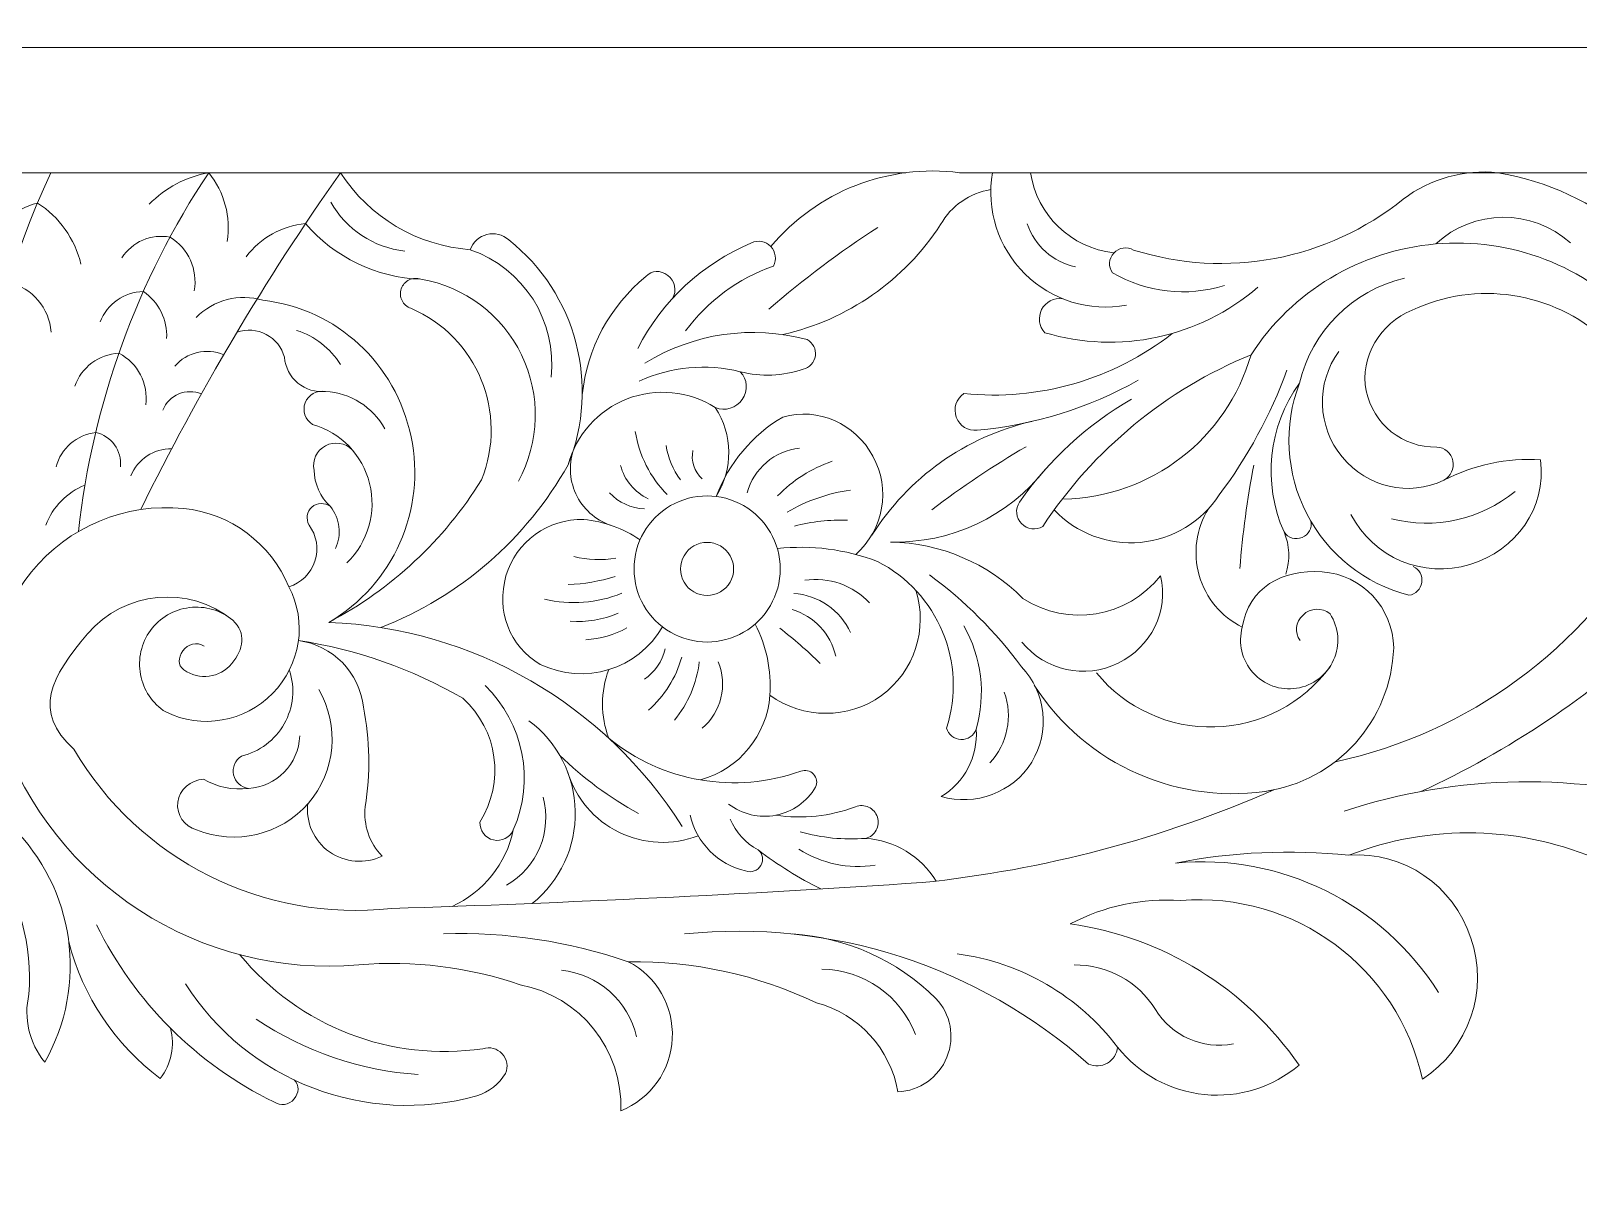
# Model space of a CAD drawing. Header units: millimetres. Extents: x 4332 to 4576, y 671 to 926.
# Drawn here: x 4437.22 to 4483.83, y 856.85 to 891.34 of the extents above; entities that cross this region are included whole.
import ezdxf

# ---------------------------------------------------------------- set-up
doc = ezdxf.new("R2010")
doc.units = ezdxf.units.MM
doc.header["$MEASUREMENT"] = 0
doc.layers.add('SITARA ALL', color=18, linetype='Continuous', true_color=0x000000)

msp = doc.modelspace()

# ---------------------------------------------------------------- linework, layer by layer
at = {"layer": 'SITARA ALL', "lineweight": 9}
for points, knots in [([(4332.3, 926.328), (4332.3, 926.328), (4576.3, 926.328), (4576.3, 926.328), (4576.3, 926.328), (4576.3, 804.328), (4576.3, 804.328), (4576.3, 804.328), (4332.3, 804.328), (4332.3, 804.328), (4332.3, 804.328), (4332.3, 926.328), (4332.3, 926.328)], [0, 0, 0, 0, 0.25, 0.25, 0.25, 0.5, 0.5, 0.5, 0.75, 0.75, 0.75, 1, 1, 1, 1]), ([(4529.529, 874.008), (4529.529, 874.008), (4529.529, 857.346), (4529.529, 857.346), (4529.529, 857.346), (4533.299, 857.346), (4533.299, 857.346), (4533.299, 857.346), (4533.299, 890.837), (4533.299, 890.837), (4533.299, 890.837), (4463.583, 890.837), (4463.583, 890.837), (4463.583, 890.837), (4433.299, 890.837), (4433.299, 890.837), (4433.299, 890.837), (4403.015, 890.837), (4403.015, 890.837), (4403.015, 890.837), (4333.3, 890.837), (4333.3, 890.837), (4333.3, 890.837), (4333.3, 857.346), (4333.3, 857.346), (4333.3, 857.346), (4337.069, 857.346), (4337.069, 857.346), (4337.069, 857.346), (4337.069, 874.008), (4337.069, 874.008)], [0, 0, 0, 0, 0.090909, 0.090909, 0.090909, 0.181818, 0.181818, 0.181818, 0.272727, 0.272727, 0.272727, 0.363636, 0.363636, 0.363636, 0.454545, 0.454545, 0.454545, 0.545455, 0.545455, 0.545455, 0.636364, 0.636364, 0.636364, 0.727273, 0.727273, 0.727273, 0.818182, 0.818182, 0.818182, 1, 1, 1, 1]), ([(4529.529, 878.79), (4529.529, 878.79), (4529.529, 887.068), (4529.529, 887.068), (4529.529, 887.068), (4465.192, 887.068), (4465.192, 887.068), (4463.043, 887.341), (4460.903, 886.505), (4459.511, 884.845)], [0, 0, 0, 0, 0.25, 0.25, 0.25, 0.5, 0.5, 0.5, 1, 1, 1, 1]), ([(4463.583, 887.068), (4463.583, 887.068), (4433.299, 887.068), (4433.299, 887.068), (4433.299, 887.068), (4403.015, 887.068), (4403.015, 887.068)], [0, 0, 0, 0, 0.333333, 0.333333, 0.333333, 1, 1, 1, 1]), ([(4437.825, 887.068), (4435.365, 881.786), (4434.827, 875.814), (4436.307, 870.178), (4435.783, 871.853), (4436.132, 873.68), (4437.238, 875.043), (4438.344, 876.407), (4440.075, 877.124), (4441.822, 876.956), (4443.232, 876.812), (4444.45, 875.906), (4444.993, 874.597)], [0, 0, 0, 0, 0.2, 0.2, 0.2, 0.4, 0.4, 0.4, 0.6, 0.6, 0.6, 1, 1, 1, 1]), ([(4443.131, 884.995), (4443.254, 885.733), (4443.052, 886.488), (4442.578, 887.068), (4440.424, 883.83), (4439.079, 880.124), (4438.657, 876.258)], [0, 0, 0, 0, 0.333333, 0.333333, 0.333333, 1, 1, 1, 1]), ([(4452.897, 880.907), (4453.076, 882.6), (4452.067, 884.192), (4450.458, 884.749), (4448.863, 884.865), (4447.414, 885.724), (4446.546, 887.068), (4444.282, 883.846), (4442.27, 880.454), (4440.53, 876.922)], [0, 0, 0, 0, 0.25, 0.25, 0.25, 0.5, 0.5, 0.5, 1, 1, 1, 1]), ([(4466.189, 887.068), (4465.995, 885.952), (4466.36, 884.813), (4467.166, 884.018), (4467.972, 883.223), (4469.108, 882.871), (4470.221, 883.081)], [0, 0, 0, 0, 0.333333, 0.333333, 0.333333, 1, 1, 1, 1]), ([(4479.094, 868.427), (4481.736, 869.649), (4484.17, 871.279), (4486.305, 873.259), (4488.311, 875.548), (4488.921, 878.744), (4487.899, 881.612), (4486.877, 884.479), (4484.416, 886.563), (4481.414, 887.068), (4480.396, 887.172), (4479.377, 886.888), (4478.56, 886.271), (4476.282, 884.432), (4473.231, 883.857), (4470.439, 884.738), (4470.243, 884.853), (4469.993, 884.815), (4469.841, 884.646), (4469.689, 884.477), (4469.668, 884.235), (4469.804, 884.053), (4470.824, 883.458), (4472.047, 883.319), (4473.175, 883.671)], [0, 0, 0, 0, 0.111111, 0.111111, 0.111111, 0.222222, 0.222222, 0.222222, 0.333333, 0.333333, 0.333333, 0.444444, 0.444444, 0.444444, 0.555556, 0.555556, 0.555556, 0.666667, 0.666667, 0.666667, 0.777778, 0.777778, 0.777778, 1, 1, 1, 1]), ([(4459.869, 882.192), (4461.827, 882.635), (4463.533, 883.824), (4464.626, 885.508), (4464.946, 886.069), (4465.502, 886.455), (4466.139, 886.559)], [0, 0, 0, 0, 0.333333, 0.333333, 0.333333, 1, 1, 1, 1]), ([(4438.73, 884.313), (4438.549, 885.073), (4438.08, 885.733), (4437.421, 886.154), (4436.708, 885.984), (4436.143, 885.444), (4435.94, 884.74)], [0, 0, 0, 0, 0.333333, 0.333333, 0.333333, 1, 1, 1, 1]), ([(4456.841, 867.375), (4454.521, 871.054), (4450.542, 873.353), (4446.196, 873.523), (4448.082, 874.52), (4449.669, 876), (4450.794, 877.812), (4451.612, 879.829), (4450.669, 882.127), (4448.668, 882.984), (4448.552, 883.023), (4448.456, 883.107), (4448.402, 883.218), (4448.348, 883.328), (4448.34, 883.456), (4448.38, 883.572), (4448.42, 883.689), (4448.505, 883.784), (4448.616, 883.838), (4448.726, 883.891), (4448.854, 883.898), (4448.97, 883.858), (4447.63, 883.908), (4446.37, 884.516), (4445.495, 885.533), (4444.785, 885.467), (4444.136, 885.105), (4443.708, 884.535)], [0, 0, 0, 0, 0.1, 0.1, 0.1, 0.2, 0.2, 0.2, 0.3, 0.3, 0.3, 0.4, 0.4, 0.4, 0.5, 0.5, 0.5, 0.6, 0.6, 0.6, 0.7, 0.7, 0.7, 0.8, 0.8, 0.8, 1, 1, 1, 1]), ([(4442.142, 883.514), (4442.257, 884.151), (4441.968, 884.792), (4441.413, 885.126), (4440.847, 885.233), (4440.274, 884.986), (4439.963, 884.501)], [0, 0, 0, 0, 0.333333, 0.333333, 0.333333, 1, 1, 1, 1]), ([(4453.405, 878.269), (4454.376, 880.675), (4453.651, 883.431), (4451.619, 885.044), (4451.44, 885.206), (4451.192, 885.267), (4450.958, 885.207), (4450.725, 885.147), (4450.538, 884.977), (4450.458, 884.749)], [0, 0, 0, 0, 0.25, 0.25, 0.25, 0.5, 0.5, 0.5, 1, 1, 1, 1]), ([(4456.943, 882.3), (4457.61, 883.201), (4458.531, 883.882), (4459.588, 884.257), (4459.692, 884.45), (4459.659, 884.688), (4459.507, 884.846), (4459.355, 885.004), (4459.123, 885.048), (4458.927, 884.951), (4457.447, 884.328), (4456.235, 883.204), (4455.503, 881.776)], [0, 0, 0, 0, 0.2, 0.2, 0.2, 0.4, 0.4, 0.4, 0.6, 0.6, 0.6, 1, 1, 1, 1]), ([(4485.594, 882.594), (4484.04, 884.262), (4481.804, 885.12), (4479.533, 884.92), (4477.262, 884.721), (4475.218, 883.499), (4473.978, 881.585)], [0, 0, 0, 0, 0.333333, 0.333333, 0.333333, 1, 1, 1, 1]), ([(4456.549, 883.278), (4456.689, 883.511), (4456.628, 883.814), (4456.408, 883.974), (4456.187, 884.134), (4455.926, 884.145), (4455.747, 883.939), (4454.662, 883.053), (4453.973, 881.774), (4453.831, 880.38)], [0, 0, 0, 0, 0.25, 0.25, 0.25, 0.5, 0.5, 0.5, 1, 1, 1, 1]), ([(4437.83, 882.268), (4437.776, 882.989), (4437.265, 883.593), (4436.562, 883.763), (4436.081, 883.481), (4435.687, 883.073), (4435.423, 882.582)], [0, 0, 0, 0, 0.333333, 0.333333, 0.333333, 1, 1, 1, 1]), ([(4451.908, 877.778), (4452.552, 878.955), (4452.587, 880.371), (4452.002, 881.578), (4451.417, 882.786), (4450.294, 883.634), (4448.97, 883.858)], [0, 0, 0, 0, 0.333333, 0.333333, 0.333333, 1, 1, 1, 1]), ([(4468.295, 883.273), (4468.038, 883.306), (4467.788, 883.174), (4467.67, 882.943), (4467.552, 882.713), (4467.588, 882.437), (4467.766, 882.249), (4470, 881.582), (4472.418, 882.097), (4474.185, 883.618)], [0, 0, 0, 0, 0.25, 0.25, 0.25, 0.5, 0.5, 0.5, 1, 1, 1, 1]), ([(4476.986, 876.777), (4477.657, 875.472), (4479.167, 874.836), (4480.569, 875.267), (4481.972, 875.697), (4482.876, 876.958), (4482.7, 878.415), (4481.691, 878.483), (4480.684, 878.273), (4479.786, 877.807), (4479.997, 877.918), (4480.108, 878.157), (4480.057, 878.39), (4480.006, 878.623), (4479.813, 878.792), (4479.575, 878.804), (4478.548, 878.78), (4477.652, 879.495), (4477.448, 880.502), (4477.243, 881.508), (4477.873, 882.547), (4478.827, 882.926), (4480.762, 883.837), (4483.056, 883.491), (4484.636, 882.049), (4486.216, 880.607), (4486.757, 878.317), (4486.026, 876.307), (4483.996, 872.733), (4480.537, 870.193), (4476.52, 869.325)], [0, 0, 0, 0, 0.090909, 0.090909, 0.090909, 0.181818, 0.181818, 0.181818, 0.272727, 0.272727, 0.272727, 0.363636, 0.363636, 0.363636, 0.454545, 0.454545, 0.454545, 0.545455, 0.545455, 0.545455, 0.636364, 0.636364, 0.636364, 0.727273, 0.727273, 0.727273, 0.818182, 0.818182, 0.818182, 1, 1, 1, 1]), ([(4441.311, 882.075), (4441.338, 882.636), (4441.073, 883.171), (4440.611, 883.49), (4440.03, 883.478), (4439.515, 883.115), (4439.311, 882.571)], [0, 0, 0, 0, 0.333333, 0.333333, 0.333333, 1, 1, 1, 1]), ([(4446.196, 873.523), (4448.14, 874.659), (4449.138, 876.912), (4448.674, 879.115), (4448.209, 881.318), (4446.446, 882.969), (4444.209, 883.224), (4443.495, 883.437), (4442.722, 883.239), (4442.2, 882.707)], [0, 0, 0, 0, 0.25, 0.25, 0.25, 0.5, 0.5, 0.5, 1, 1, 1, 1]), ([(4443.431, 882.261), (4443.72, 882.363), (4444.038, 882.34), (4444.31, 882.197), (4444.581, 882.054), (4444.781, 881.803), (4444.862, 881.507), (4444.887, 881.206), (4445.032, 880.927), (4445.265, 880.733), (4445.498, 880.54), (4445.797, 880.448), (4446.099, 880.478)], [0, 0, 0, 0, 0.2, 0.2, 0.2, 0.4, 0.4, 0.4, 0.6, 0.6, 0.6, 1, 1, 1, 1]), ([(4458.592, 881.073), (4459.217, 880.912), (4459.874, 880.938), (4460.483, 881.147), (4460.679, 881.192), (4460.827, 881.354), (4460.853, 881.554), (4460.879, 881.753), (4460.782, 881.946), (4460.604, 882.04), (4458.948, 882.487), (4457.183, 882.233), (4455.721, 881.335)], [0, 0, 0, 0, 0.2, 0.2, 0.2, 0.4, 0.4, 0.4, 0.6, 0.6, 0.6, 1, 1, 1, 1]), ([(4471.604, 882.226), (4469.826, 880.833), (4467.576, 880.184), (4465.329, 880.415), (4465.095, 880.26), (4464.999, 879.963), (4465.099, 879.7), (4465.198, 879.437), (4465.452, 879.276), (4465.73, 879.314), (4467.433, 879.466), (4469.084, 879.977), (4470.574, 880.816)], [0, 0, 0, 0, 0.2, 0.2, 0.2, 0.4, 0.4, 0.4, 0.6, 0.6, 0.6, 1, 1, 1, 1]), ([(4440.682, 880.073), (4440.769, 880.711), (4440.446, 881.335), (4439.873, 881.63), (4439.269, 881.601), (4438.744, 881.208), (4438.546, 880.636)], [0, 0, 0, 0, 0.333333, 0.333333, 0.333333, 1, 1, 1, 1]), ([(4447.759, 873.368), (4450.152, 874.299), (4452.147, 876.03), (4453.405, 878.269), (4453.647, 879.176), (4454.307, 879.912), (4455.181, 880.253), (4456.056, 880.594), (4457.046, 880.495), (4457.838, 879.992), (4458.134, 879.872), (4458.473, 879.975), (4458.651, 880.239), (4458.83, 880.503), (4458.813, 880.842), (4458.592, 881.073), (4457.573, 881.324), (4456.5, 881.224), (4455.545, 880.788)], [0, 0, 0, 0, 0.142857, 0.142857, 0.142857, 0.285714, 0.285714, 0.285714, 0.428571, 0.428571, 0.428571, 0.571429, 0.571429, 0.571429, 0.714286, 0.714286, 0.714286, 1, 1, 1, 1]), ([(4470.374, 880.249), (4469.038, 879.47), (4467.887, 878.412), (4467, 877.146), (4466.867, 876.941), (4466.894, 876.671), (4467.065, 876.497), (4467.235, 876.322), (4467.494, 876.283), (4467.701, 876.412), (4469.227, 878.727), (4471.415, 880.53), (4473.978, 881.585), (4473.252, 879.057), (4470.963, 877.295), (4468.334, 877.234)], [0, 0, 0, 0, 0.166667, 0.166667, 0.166667, 0.333333, 0.333333, 0.333333, 0.5, 0.5, 0.5, 0.666667, 0.666667, 0.666667, 1, 1, 1, 1]), ([(4476.622, 881.682), (4475.925, 880.724), (4475.968, 879.416), (4476.726, 878.505), (4477.484, 877.595), (4478.718, 877.295), (4479.786, 877.807)], [0, 0, 0, 0, 0.333333, 0.333333, 0.333333, 1, 1, 1, 1]), ([(4468.044, 876.908), (4468.717, 876.203), (4469.676, 875.844), (4470.646, 875.934), (4471.617, 876.025), (4472.489, 876.548), (4473.021, 877.365), (4473.878, 878.511), (4474.565, 879.775), (4475.059, 881.118)], [0, 0, 0, 0, 0.25, 0.25, 0.25, 0.5, 0.5, 0.5, 1, 1, 1, 1]), ([(4442.358, 880.402), (4442.14, 880.494), (4441.894, 880.494), (4441.676, 880.402), (4441.458, 880.31), (4441.286, 880.136), (4441.199, 879.916)], [0, 0, 0, 0, 0.333333, 0.333333, 0.333333, 1, 1, 1, 1]), ([(4446.74, 875.317), (4447.379, 875.933), (4447.641, 876.843), (4447.426, 877.704), (4447.211, 878.565), (4446.561, 879.243), (4445.708, 879.486), (4445.487, 879.622), (4445.393, 879.895), (4445.484, 880.137), (4445.575, 880.38), (4445.843, 880.52), (4446.099, 880.478), (4446.846, 880.437), (4447.52, 880.013), (4447.881, 879.357)], [0, 0, 0, 0, 0.166667, 0.166667, 0.166667, 0.333333, 0.333333, 0.333333, 0.5, 0.5, 0.5, 0.666667, 0.666667, 0.666667, 1, 1, 1, 1]), ([(4474.972, 876.247), (4474.315, 877.715), (4474.493, 879.424), (4475.437, 880.727), (4474.946, 879.444), (4475.027, 878.013), (4475.657, 876.793), (4476.288, 875.573), (4477.402, 874.682), (4478.733, 874.341), (4478.934, 874.369), (4479.092, 874.527), (4479.121, 874.728), (4479.149, 874.929), (4479.048, 875.122), (4478.864, 875.206)], [0, 0, 0, 0, 0.166667, 0.166667, 0.166667, 0.333333, 0.333333, 0.333333, 0.5, 0.5, 0.5, 0.666667, 0.666667, 0.666667, 1, 1, 1, 1]), ([(4462.073, 875.569), (4462.913, 876.316), (4463.126, 877.544), (4462.586, 878.53), (4462.046, 879.516), (4460.951, 880.013), (4459.869, 879.707), (4458.951, 879.16), (4458.245, 878.318), (4457.868, 877.317), (4458.38, 878.138), (4458.369, 879.182), (4457.838, 879.992)], [0, 0, 0, 0, 0.2, 0.2, 0.2, 0.4, 0.4, 0.4, 0.6, 0.6, 0.6, 1, 1, 1, 1]), ([(4439.918, 878.21), (4439.97, 878.695), (4439.65, 879.14), (4439.174, 879.242), (4438.602, 879.174), (4438.13, 878.765), (4437.984, 878.208)], [0, 0, 0, 0, 0.333333, 0.333333, 0.333333, 1, 1, 1, 1]), ([(4446.903, 878.72), (4446.691, 878.935), (4446.362, 878.985), (4446.096, 878.842), (4445.83, 878.698), (4445.688, 878.406), (4445.751, 878.111), (4445.762, 877.694), (4445.94, 877.299), (4446.246, 877.015), (4446.533, 876.656), (4446.591, 876.164), (4446.396, 875.747)], [0, 0, 0, 0, 0.2, 0.2, 0.2, 0.4, 0.4, 0.4, 0.6, 0.6, 0.6, 1, 1, 1, 1]), ([(4453.565, 878.717), (4453.41, 878.253), (4453.451, 877.747), (4453.678, 877.315), (4453.904, 876.882), (4454.295, 876.561), (4454.764, 876.425)], [0, 0, 0, 0, 0.333333, 0.333333, 0.333333, 1, 1, 1, 1]), ([(4467.074, 872.926), (4467.776, 872.066), (4468.979, 871.805), (4469.974, 872.297), (4470.969, 872.788), (4471.505, 873.848), (4471.25, 874.928), (4470.254, 873.664), (4468.456, 873.369), (4467.107, 874.245), (4466.047, 875.307), (4464.618, 875.915), (4463.118, 875.943), (4464.934, 875.894), (4466.664, 876.707), (4467.784, 878.135)], [0, 0, 0, 0, 0.166667, 0.166667, 0.166667, 0.333333, 0.333333, 0.333333, 0.5, 0.5, 0.5, 0.666667, 0.666667, 0.666667, 1, 1, 1, 1]), ([(4443.307, 873.587), (4442.942, 873.889), (4442.469, 874.027), (4441.999, 873.969), (4441.529, 873.911), (4441.106, 873.663), (4440.826, 873.281), (4440.547, 872.899), (4440.438, 872.418), (4440.524, 871.953), (4440.611, 871.487), (4440.884, 871.08), (4441.283, 870.824), (4442.366, 870.295), (4443.667, 870.522), (4444.507, 871.387), (4445.348, 872.252), (4445.552, 873.529), (4444.993, 874.597), (4445.365, 874.713), (4445.658, 875.001), (4445.778, 875.371), (4445.898, 875.741), (4445.833, 876.144), (4445.6, 876.456), (4445.499, 876.635), (4445.536, 876.86), (4445.689, 876.996), (4445.842, 877.133), (4446.08, 877.136), (4446.246, 877.015)], [0, 0, 0, 0, 0.090909, 0.090909, 0.090909, 0.181818, 0.181818, 0.181818, 0.272727, 0.272727, 0.272727, 0.363636, 0.363636, 0.363636, 0.454545, 0.454545, 0.454545, 0.545455, 0.545455, 0.545455, 0.636364, 0.636364, 0.636364, 0.727273, 0.727273, 0.727273, 0.818182, 0.818182, 0.818182, 1, 1, 1, 1]), ([(4459.794, 875.133), (4459.794, 875.919), (4459.374, 876.646), (4458.693, 877.039), (4458.012, 877.432), (4457.173, 877.432), (4456.492, 877.039), (4455.81, 876.646), (4455.391, 875.919), (4455.391, 875.133), (4455.391, 874.346), (4455.81, 873.619), (4456.492, 873.226), (4457.173, 872.833), (4458.012, 872.833), (4458.693, 873.226), (4459.374, 873.619), (4459.794, 874.346), (4459.794, 875.133)], [0, 0, 0, 0, 0.166667, 0.166667, 0.166667, 0.333333, 0.333333, 0.333333, 0.5, 0.5, 0.5, 0.666667, 0.666667, 0.666667, 0.833333, 0.833333, 0.833333, 1, 1, 1, 1]), ([(4455.573, 876.009), (4455.07, 876.356), (4454.485, 876.567), (4453.876, 876.619), (4452.798, 876.656), (4451.833, 875.957), (4451.534, 874.921), (4451.234, 873.885), (4451.637, 872.801), (4452.568, 872.257), (4453.904, 871.616), (4455.506, 872.106), (4456.252, 873.386)], [0, 0, 0, 0, 0.2, 0.2, 0.2, 0.4, 0.4, 0.4, 0.6, 0.6, 0.6, 1, 1, 1, 1]), ([(4474.39, 868.431), (4476.563, 868.741), (4478.201, 870.562), (4478.274, 872.757), (4478.258, 873.963), (4477.323, 874.957), (4476.12, 875.046), (4474.917, 875.135), (4473.907, 874.567), (4473.714, 873.376), (4473.081, 873.69), (4472.609, 874.256), (4472.415, 874.935), (4472.221, 875.615), (4472.324, 876.348), (4472.696, 876.948)], [0, 0, 0, 0, 0.166667, 0.166667, 0.166667, 0.333333, 0.333333, 0.333333, 0.5, 0.5, 0.5, 0.666667, 0.666667, 0.666667, 1, 1, 1, 1]), ([(4475.027, 874.977), (4475.161, 875.394), (4475.142, 875.844), (4474.972, 876.247), (4475.089, 876.067), (4475.318, 875.996), (4475.516, 876.08), (4475.714, 876.164), (4475.827, 876.361), (4475.778, 876.57)], [0, 0, 0, 0, 0.25, 0.25, 0.25, 0.5, 0.5, 0.5, 1, 1, 1, 1]), ([(4458.392, 875.133), (4458.392, 874.847), (4458.24, 874.583), (4457.992, 874.44), (4457.745, 874.297), (4457.44, 874.297), (4457.192, 874.44), (4456.945, 874.583), (4456.793, 874.847), (4456.793, 875.133), (4456.793, 875.418), (4456.945, 875.682), (4457.192, 875.825), (4457.44, 875.968), (4457.745, 875.968), (4457.992, 875.825), (4458.24, 875.682), (4458.392, 875.418), (4458.392, 875.133)], [0, 0, 0, 0, 0.166667, 0.166667, 0.166667, 0.333333, 0.333333, 0.333333, 0.5, 0.5, 0.5, 0.666667, 0.666667, 0.666667, 0.833333, 0.833333, 0.833333, 1, 1, 1, 1]), ([(4459.707, 875.745), (4460.728, 875.859), (4461.762, 875.726), (4462.721, 875.36), (4464.554, 874.427), (4465.436, 872.298), (4464.804, 870.341), (4464.857, 870.142), (4465.034, 870.001), (4465.239, 869.994), (4465.445, 869.986), (4465.629, 870.108), (4465.697, 870.303), (4465.997, 871.351), (4465.863, 872.476), (4465.324, 873.424)], [0, 0, 0, 0, 0.166667, 0.166667, 0.166667, 0.333333, 0.333333, 0.333333, 0.5, 0.5, 0.5, 0.666667, 0.666667, 0.666667, 1, 1, 1, 1]), ([(4429.961, 867.382), (4428.051, 865.515), (4427.638, 862.599), (4428.958, 860.277), (4429.427, 860.847), (4429.603, 861.602), (4429.435, 862.321), (4429.324, 863.782), (4429.721, 865.238), (4430.56, 866.441), (4432.272, 868.993), (4433.223, 871.979), (4433.299, 875.051), (4433.376, 871.979), (4434.326, 868.993), (4436.039, 866.441), (4436.878, 865.239), (4437.275, 863.782), (4437.163, 862.321), (4436.996, 861.602), (4437.172, 860.847), (4437.641, 860.277), (4438.959, 862.6), (4438.549, 865.516), (4436.638, 867.382)], [0, 0, 0, 0, 0.111111, 0.111111, 0.111111, 0.222222, 0.222222, 0.222222, 0.333333, 0.333333, 0.333333, 0.444444, 0.444444, 0.444444, 0.555556, 0.555556, 0.555556, 0.666667, 0.666667, 0.666667, 0.777778, 0.777778, 0.777778, 1, 1, 1, 1]), ([(4464.289, 874.953), (4465.35, 874.177), (4466.285, 873.243), (4467.063, 872.184), (4467.801, 871.406), (4467.927, 870.23), (4467.37, 869.314), (4466.813, 868.398), (4465.671, 867.98), (4464.641, 868.277), (4465.348, 868.699), (4465.756, 869.482), (4465.697, 870.303)], [0, 0, 0, 0, 0.2, 0.2, 0.2, 0.4, 0.4, 0.4, 0.6, 0.6, 0.6, 1, 1, 1, 1]), ([(4442.445, 872.81), (4442.226, 872.941), (4441.942, 872.876), (4441.801, 872.663), (4441.66, 872.45), (4441.626, 872.243), (4441.832, 872.093), (4442.288, 871.765), (4442.919, 871.848), (4443.275, 872.282), (4443.63, 872.716), (4443.718, 873.205), (4443.307, 873.587), (4441.977, 874.657), (4440.038, 874.476), (4438.93, 873.177), (4437.822, 871.879), (4437.252, 870.844), (4438.519, 869.7), (4440.485, 866.355), (4444.228, 864.478), (4448.084, 864.907), (4453.417, 865.073), (4458.746, 865.332), (4464.07, 865.686), (4467.724, 866.064), (4471.297, 867.005), (4474.663, 868.475), (4471.842, 867.967), (4468.991, 869.216), (4467.448, 871.631)], [0, 0, 0, 0, 0.090909, 0.090909, 0.090909, 0.181818, 0.181818, 0.181818, 0.272727, 0.272727, 0.272727, 0.363636, 0.363636, 0.363636, 0.454545, 0.454545, 0.454545, 0.545455, 0.545455, 0.545455, 0.636364, 0.636364, 0.636364, 0.727273, 0.727273, 0.727273, 0.818182, 0.818182, 0.818182, 1, 1, 1, 1]), ([(4463.875, 874.492), (4464.253, 873.324), (4463.837, 872.045), (4462.845, 871.321), (4461.853, 870.597), (4460.482, 870.611), (4459.484, 871.327), (4459.534, 872.07), (4459.381, 872.812), (4459.04, 873.474)], [0, 0, 0, 0, 0.25, 0.25, 0.25, 0.5, 0.5, 0.5, 1, 1, 1, 1]), ([(4473.714, 873.376), (4473.582, 872.896), (4473.703, 872.383), (4474.034, 872.011), (4474.365, 871.64), (4474.858, 871.461), (4475.35, 871.538), (4475.841, 871.615), (4476.261, 871.935), (4476.464, 872.39), (4476.666, 872.844), (4476.627, 873.366), (4476.356, 873.784), (4476.115, 873.979), (4475.765, 873.961), (4475.544, 873.744), (4475.323, 873.526), (4475.271, 873.218), (4475.462, 872.973)], [0, 0, 0, 0, 0.142857, 0.142857, 0.142857, 0.285714, 0.285714, 0.285714, 0.428571, 0.428571, 0.428571, 0.571429, 0.571429, 0.571429, 0.714286, 0.714286, 0.714286, 1, 1, 1, 1]), ([(4449.91, 864.967), (4450.856, 865.398), (4451.541, 866.252), (4451.755, 867.27), (4451.653, 867.041), (4451.404, 866.915), (4451.159, 866.969), (4450.914, 867.023), (4450.742, 867.258), (4450.745, 867.509), (4451.507, 868.71), (4451.293, 870.284), (4450.236, 871.237), (4448.708, 872.122), (4447.028, 872.712), (4445.282, 872.976), (4446.316, 872.835), (4447.122, 872.009), (4447.24, 870.973), (4447.433, 869.983), (4447.452, 868.967), (4447.295, 867.97), (4447.232, 867.423), (4447.418, 866.877), (4447.803, 866.483), (4447.289, 866.234), (4446.681, 866.283), (4446.215, 866.612), (4445.748, 866.941), (4445.498, 867.505), (4445.561, 868.072)], [0, 0, 0, 0, 0.090909, 0.090909, 0.090909, 0.181818, 0.181818, 0.181818, 0.272727, 0.272727, 0.272727, 0.363636, 0.363636, 0.363636, 0.454545, 0.454545, 0.454545, 0.545455, 0.545455, 0.545455, 0.636364, 0.636364, 0.636364, 0.727273, 0.727273, 0.727273, 0.818182, 0.818182, 0.818182, 1, 1, 1, 1]), ([(4445.321, 870.107), (4445.292, 869.259), (4444.622, 868.572), (4443.775, 868.521), (4443.555, 868.55), (4443.377, 868.714), (4443.328, 868.931), (4443.28, 869.147), (4443.376, 869.374), (4443.563, 869.494), (4444.111, 869.624), (4444.58, 869.977), (4444.855, 870.469), (4445.13, 870.961), (4445.187, 871.542), (4445.011, 872.077)], [0, 0, 0, 0, 0.166667, 0.166667, 0.166667, 0.333333, 0.333333, 0.333333, 0.5, 0.5, 0.5, 0.666667, 0.666667, 0.666667, 1, 1, 1, 1]), ([(4458.239, 868.05), (4458.645, 867.74), (4459.164, 867.618), (4459.665, 867.716), (4460.166, 867.814), (4460.599, 868.119), (4460.858, 868.559), (4460.921, 868.69), (4460.898, 868.847), (4460.798, 868.953), (4460.699, 869.059), (4460.547, 869.094), (4460.412, 869.039), (4458.445, 868.337), (4456.252, 868.714), (4454.631, 870.031), (4454.376, 870.698), (4454.376, 871.435), (4454.631, 872.101)], [0, 0, 0, 0, 0.142857, 0.142857, 0.142857, 0.285714, 0.285714, 0.285714, 0.428571, 0.428571, 0.428571, 0.571429, 0.571429, 0.571429, 0.714286, 0.714286, 0.714286, 1, 1, 1, 1]), ([(4469.32, 872.002), (4470.194, 870.936), (4471.511, 870.335), (4472.888, 870.373), (4474.266, 870.411), (4475.543, 871.077), (4476.356, 872.189)], [0, 0, 0, 0, 0.333333, 0.333333, 0.333333, 1, 1, 1, 1]), ([(4445.893, 871.503), (4446.532, 870.412), (4446.406, 869.035), (4445.581, 868.076), (4444.755, 867.118), (4443.382, 866.802), (4442.208, 867.273), (4441.842, 867.376), (4441.604, 867.729), (4441.647, 868.107), (4441.689, 868.485), (4442.04, 868.777), (4442.42, 868.796), (4442.832, 868.564), (4443.306, 868.468), (4443.775, 868.521)], [0, 0, 0, 0, 0.166667, 0.166667, 0.166667, 0.333333, 0.333333, 0.333333, 0.5, 0.5, 0.5, 0.666667, 0.666667, 0.666667, 1, 1, 1, 1]), ([(4436.307, 870.178), (4437.89, 865.66), (4442.328, 862.79), (4447.097, 863.208), (4448.742, 863.347), (4450.399, 863.142), (4451.96, 862.607), (4453.772, 862.269), (4455.062, 860.651), (4454.993, 858.81), (4455.892, 859.172), (4456.498, 860.024), (4456.543, 860.992), (4456.589, 861.96), (4456.08, 862.858), (4455.219, 863.303)], [0, 0, 0, 0, 0.166667, 0.166667, 0.166667, 0.333333, 0.333333, 0.333333, 0.5, 0.5, 0.5, 0.666667, 0.666667, 0.666667, 1, 1, 1, 1]), ([(4452.327, 865.059), (4453.165, 865.735), (4453.643, 866.761), (4453.622, 867.838), (4453.6, 868.915), (4453.087, 869.917), (4452.222, 870.559)], [0, 0, 0, 0, 0.333333, 0.333333, 0.333333, 1, 1, 1, 1]), ([(4453.389, 869.025), (4453.629, 868.229), (4454.19, 867.568), (4454.938, 867.203), (4455.685, 866.837), (4456.547, 866.798), (4457.323, 867.098)], [0, 0, 0, 0, 0.333333, 0.333333, 0.333333, 1, 1, 1, 1]), ([(4501.063, 867.518), (4504.389, 867), (4507.085, 864.543), (4507.913, 861.28), (4508.082, 860.593), (4507.814, 859.872), (4507.236, 859.462), (4506.659, 859.053), (4505.877, 859.046), (4505.285, 859.433), (4505.869, 862.873), (4503.565, 866.135), (4500.126, 866.725), (4500.942, 865.892), (4501.264, 864.693), (4500.976, 863.563), (4500.687, 862.433), (4499.819, 861.533), (4498.704, 861.193), (4499.099, 864.046), (4497.685, 866.842), (4495.152, 868.211), (4492.71, 866.963), (4489.834, 866.883), (4487.326, 867.992), (4483.876, 869.014), (4480.199, 868.96), (4476.781, 867.837)], [0, 0, 0, 0, 0.1, 0.1, 0.1, 0.2, 0.2, 0.2, 0.3, 0.3, 0.3, 0.4, 0.4, 0.4, 0.5, 0.5, 0.5, 0.6, 0.6, 0.6, 0.7, 0.7, 0.7, 0.8, 0.8, 0.8, 1, 1, 1, 1]), ([(4460.396, 867.219), (4461.036, 867.032), (4461.704, 866.964), (4462.369, 867.018), (4462.503, 867.052), (4462.617, 867.141), (4462.683, 867.262), (4462.75, 867.383), (4462.763, 867.526), (4462.721, 867.658), (4462.678, 867.789), (4462.583, 867.898), (4462.457, 867.957), (4462.332, 868.015), (4462.189, 868.02), (4462.06, 867.969), (4461.296, 867.683), (4460.471, 867.595), (4459.664, 867.715)], [0, 0, 0, 0, 0.142857, 0.142857, 0.142857, 0.285714, 0.285714, 0.285714, 0.428571, 0.428571, 0.428571, 0.571429, 0.571429, 0.571429, 0.714286, 0.714286, 0.714286, 1, 1, 1, 1]), ([(4456.912, 864.137), (4461.337, 864.593), (4465.754, 863.171), (4469.083, 860.219), (4469.266, 860.138), (4469.477, 860.149), (4469.65, 860.25), (4469.823, 860.35), (4469.937, 860.526), (4469.957, 860.726), (4470.602, 859.915), (4471.548, 859.402), (4472.579, 859.301), (4473.61, 859.201), (4474.633, 859.519), (4475.422, 860.19), (4473.82, 862.51), (4471.321, 864.051), (4468.528, 864.44), (4469.552, 864.981), (4470.707, 865.225), (4471.862, 865.145), (4475.291, 865.424), (4478.401, 863.121), (4479.141, 859.761), (4480.54, 860.681), (4481.141, 862.43), (4480.603, 864.016), (4480.065, 865.602), (4478.591, 866.628), (4476.921, 866.508), (4479.385, 867.468), (4482.13, 867.404), (4484.547, 866.33), (4486.963, 865.257), (4488.856, 863.25), (4489.795, 860.779), (4490.404, 860.672), (4491.017, 860.945), (4491.345, 861.469), (4491.673, 861.993), (4491.657, 862.654), (4491.295, 863.155), (4492.83, 862.795), (4494.158, 861.833), (4494.978, 860.486), (4495.452, 861.416), (4495.487, 862.508), (4495.074, 863.467), (4494.662, 864.426), (4493.85, 865.149), (4492.849, 865.444)], [0, 0, 0, 0, 0.055556, 0.055556, 0.055556, 0.111111, 0.111111, 0.111111, 0.166667, 0.166667, 0.166667, 0.222222, 0.222222, 0.222222, 0.277778, 0.277778, 0.277778, 0.333333, 0.333333, 0.333333, 0.388889, 0.388889, 0.388889, 0.444444, 0.444444, 0.444444, 0.5, 0.5, 0.5, 0.555556, 0.555556, 0.555556, 0.611111, 0.611111, 0.611111, 0.666667, 0.666667, 0.666667, 0.722222, 0.722222, 0.722222, 0.777778, 0.777778, 0.777778, 0.833333, 0.833333, 0.833333, 0.888889, 0.888889, 0.888889, 1, 1, 1, 1]), ([(4457.083, 867.718), (4457.27, 866.883), (4457.919, 866.229), (4458.753, 866.037), (4458.926, 865.971), (4459.122, 866.042), (4459.212, 866.204), (4459.302, 866.366), (4459.275, 866.557), (4459.128, 866.67)], [0, 0, 0, 0, 0.25, 0.25, 0.25, 0.5, 0.5, 0.5, 1, 1, 1, 1]), ([(4458.286, 867.598), (4458.456, 867.204), (4458.752, 866.877), (4459.128, 866.67), (4459.721, 866.218), (4460.355, 865.824), (4461.023, 865.494)], [0, 0, 0, 0, 0.333333, 0.333333, 0.333333, 1, 1, 1, 1]), ([(4476.921, 866.508), (4475.18, 866.689), (4473.423, 866.61), (4471.705, 866.275), (4474.867, 866.576), (4477.931, 865.065), (4479.622, 862.376)], [0, 0, 0, 0, 0.333333, 0.333333, 0.333333, 1, 1, 1, 1]), ([(4439.2, 864.416), (4440.339, 862.092), (4442.219, 860.214), (4444.544, 859.078), (4444.739, 858.947), (4445.003, 858.986), (4445.151, 859.168), (4445.3, 859.351), (4445.32, 859.579), (4445.152, 859.744)], [0, 0, 0, 0, 0.25, 0.25, 0.25, 0.5, 0.5, 0.5, 1, 1, 1, 1]), ([(4449.654, 864.143), (4451.544, 864.2), (4453.43, 863.916), (4455.219, 863.303), (4457.179, 863.33), (4459.12, 862.906), (4460.89, 862.063), (4462.159, 861.724), (4463.115, 860.676), (4463.34, 859.382), (4463.994, 859.411), (4464.571, 859.82), (4464.815, 860.428), (4465.06, 861.036), (4464.933, 861.723), (4464.481, 862.197), (4463.323, 863.344), (4461.79, 864.033), (4460.164, 864.137)], [0, 0, 0, 0, 0.142857, 0.142857, 0.142857, 0.285714, 0.285714, 0.285714, 0.428571, 0.428571, 0.428571, 0.571429, 0.571429, 0.571429, 0.714286, 0.714286, 0.714286, 1, 1, 1, 1]), ([(4438.363, 863.904), (4438.785, 862.257), (4439.757, 860.804), (4441.119, 859.787), (4441.454, 860.216), (4441.568, 860.776), (4441.427, 861.302)], [0, 0, 0, 0, 0.333333, 0.333333, 0.333333, 1, 1, 1, 1]), ([(4441.88, 862.636), (4443.749, 859.703), (4447.309, 858.334), (4450.66, 859.263), (4451.02, 859.374), (4451.327, 859.614), (4451.522, 859.937), (4451.606, 860.138), (4451.564, 860.37), (4451.417, 860.53), (4451.269, 860.69), (4451.045, 860.75), (4450.837, 860.683), (4448.071, 860.274), (4445.291, 861.35), (4443.519, 863.514)], [0, 0, 0, 0, 0.166667, 0.166667, 0.166667, 0.333333, 0.333333, 0.333333, 0.5, 0.5, 0.5, 0.666667, 0.666667, 0.666667, 1, 1, 1, 1]), ([(4468.649, 863.204), (4469.643, 863.218), (4470.572, 862.709), (4471.097, 861.864), (4471.587, 861.063), (4472.522, 860.649), (4473.444, 860.826)], [0, 0, 0, 0, 0.333333, 0.333333, 0.333333, 1, 1, 1, 1])]:
    msp.add_open_spline(points, degree=3, knots=knots, dxfattribs=at)
for points in [[(4442.578, 887.068), (4441.897, 886.942), (4441.271, 886.611), (4440.784, 886.118)], [(4467.336, 887.068), (4467.529, 885.788), (4468.555, 884.798), (4469.841, 884.655)], [(4446.256, 886.181), (4446.719, 885.36), (4447.547, 884.811), (4448.484, 884.705)], [(4483.597, 884.959), (4482.436, 885.992), (4480.683, 885.979), (4479.54, 884.925)], [(4467.234, 885.528), (4467.46, 884.871), (4468.01, 884.38), (4468.687, 884.23)], [(4462.733, 885.421), (4461.586, 884.675), (4460.491, 883.853), (4459.455, 882.959)], [(4478.599, 883.893), (4477.031, 883.52), (4475.808, 882.296), (4475.437, 880.727)], [(4446.55, 881.293), (4446.243, 881.779), (4445.775, 882.142), (4445.228, 882.317)], [(4443.031, 881.584), (4442.516, 881.803), (4441.918, 881.663), (4441.554, 881.238)], [(4467.371, 879.575), (4465.375, 879.114), (4463.644, 877.881), (4462.557, 876.145)], [(4455.429, 879.271), (4455.544, 878.554), (4455.879, 877.89), (4456.387, 877.371)], [(4441.463, 878.753), (4440.925, 878.761), (4440.437, 878.439), (4440.233, 877.941)], [(4456.36, 878.855), (4456.411, 878.477), (4456.559, 878.119), (4456.79, 877.815)], [(4457.165, 878.703), (4457.098, 878.387), (4457.204, 878.059), (4457.443, 877.843)], [(4460.379, 878.774), (4459.623, 878.694), (4458.995, 878.156), (4458.802, 877.421)], [(4467.2, 878.814), (4466.213, 878.243), (4465.264, 877.608), (4464.361, 876.912)], [(4454.985, 878.245), (4455.105, 877.807), (4455.408, 877.442), (4455.818, 877.246)], [(4461.357, 878.375), (4460.734, 878.16), (4460.171, 877.803), (4459.712, 877.332)], [(4474.057, 878.26), (4473.862, 877.23), (4473.723, 876.19), (4473.641, 875.145)], [(4438.852, 877.657), (4438.309, 877.435), (4437.882, 877.001), (4437.669, 876.455)], [(4454.651, 877.426), (4454.926, 877.133), (4455.305, 876.959), (4455.707, 876.941)], [(4461.912, 877.509), (4461.238, 877.413), (4460.589, 877.187), (4460.001, 876.844)], [(4478.205, 876.645), (4479.507, 876.311), (4480.89, 876.616), (4481.93, 877.468)], [(4461.823, 876.6), (4461.284, 876.621), (4460.745, 876.561), (4460.223, 876.422)], [(4453.58, 875.507), (4453.994, 875.399), (4454.426, 875.383), (4454.846, 875.462)], [(4453.403, 874.664), (4453.885, 874.678), (4454.364, 874.76), (4454.824, 874.908)], [(4462.489, 874.107), (4461.989, 874.642), (4461.259, 874.899), (4460.534, 874.794)], [(4452.692, 874.221), (4453.469, 874.042), (4454.282, 874.104), (4455.023, 874.398)], [(4461.912, 873.219), (4461.6, 873.895), (4460.944, 874.347), (4460.201, 874.395)], [(4461.467, 872.509), (4461.316, 873.178), (4460.815, 873.713), (4460.157, 873.907)], [(4453.469, 873.555), (4453.963, 873.522), (4454.457, 873.606), (4454.912, 873.799)], [(4453.936, 873.001), (4454.372, 873.022), (4454.797, 873.143), (4455.179, 873.356)], [(4461.001, 872.287), (4460.613, 872.664), (4460.205, 873.02), (4459.779, 873.352)], [(4455.703, 871.808), (4456.016, 872.027), (4456.239, 872.353), (4456.328, 872.724)], [(4455.828, 870.878), (4456.306, 871.305), (4456.653, 871.858), (4456.829, 872.475)], [(4456.606, 870.573), (4457.019, 871.077), (4457.279, 871.689), (4457.357, 872.336)], [(4457.441, 870.334), (4458.021, 870.824), (4458.218, 871.632), (4457.927, 872.333)], [(4451.755, 867.27), (4452.408, 868.756), (4452.07, 870.49), (4450.905, 871.619)], [(4457.392, 868.778), (4458.559, 869.1), (4459.396, 870.12), (4459.484, 871.327)], [(4466.111, 869.29), (4466.64, 869.864), (4466.808, 870.683), (4466.545, 871.419)], [(4453.148, 869.526), (4453.855, 868.832), (4454.655, 868.24), (4455.525, 867.767)], [(4451.546, 865.607), (4452.477, 866.136), (4452.932, 867.227), (4452.651, 868.261)], [(4464.488, 865.731), (4464.03, 866.477), (4463.242, 866.956), (4462.369, 867.018)], [(4460.357, 866.693), (4461.037, 866.257), (4461.853, 866.086), (4462.651, 866.211)], [(4469.957, 860.726), (4468.787, 862.271), (4467.05, 863.284), (4465.128, 863.539)], [(4455.466, 861.035), (4455.223, 862.123), (4454.313, 862.933), (4453.204, 863.046)], [(4463.867, 861.106), (4463.422, 862.279), (4462.307, 863.061), (4461.052, 863.078)], [(4444.013, 861.572), (4445.463, 860.594), (4447.145, 860.019), (4448.89, 859.904)]]:
    msp.add_open_spline(points, degree=3, dxfattribs=at)

doc.saveas('drawing.dxf')
